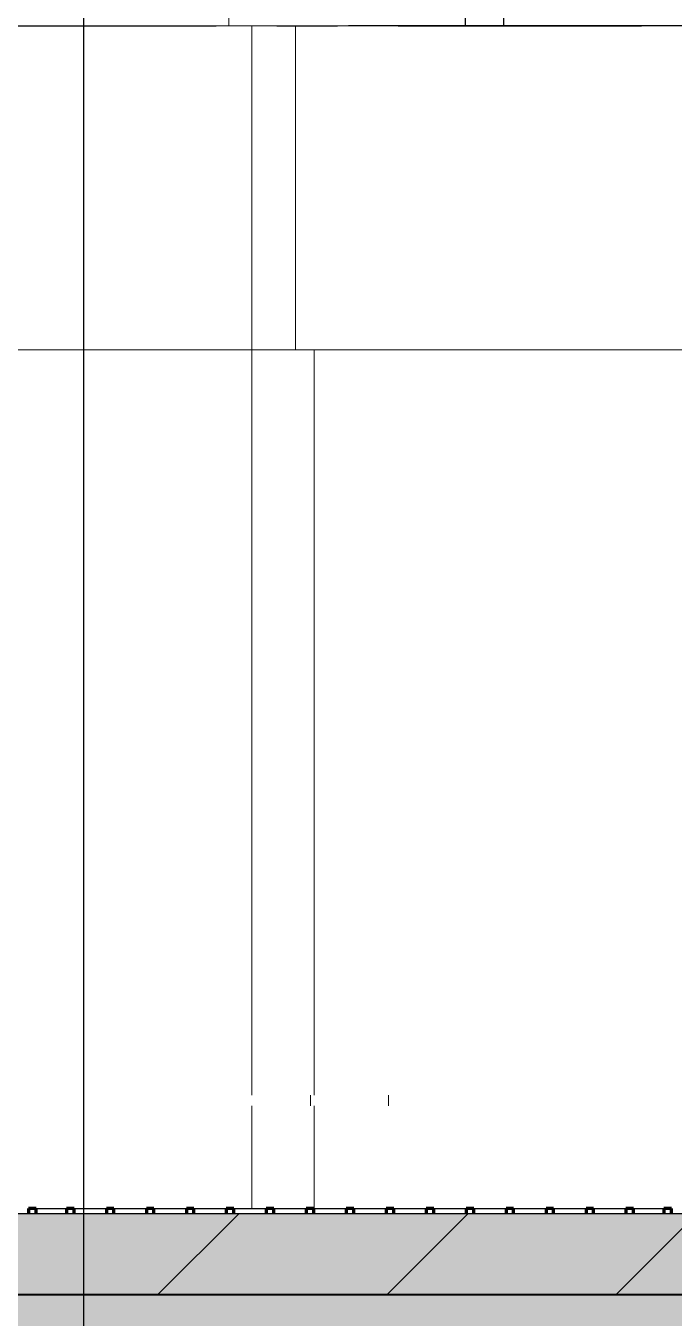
# Model space of a CAD drawing. Header units: millimetres. Extents: x 2519235 to 7246330, y 25937 to 201821.
# Drawn here: x 2966491 to 2967091, y 101093 to 102290 of the extents above; entities that cross this region are included whole.
import ezdxf
from ezdxf.xclip import XClip

# ---------------------------------------------------------------- set-up
doc = ezdxf.new("R2010")
doc.units = ezdxf.units.MM
doc.header["$XCLIPFRAME"] = 0
doc.set_wipeout_variables(frame=1)
doc.linetypes.add('TA_GL_000.90000', pattern=[2.475, 0.9, -0.225, 0.225, -0.225, 0.9])
for name, color, linetype in [('000 - 0_HIDE_OBJ_FRAMING_DEF_SUB_1', 7, 'Continuous'), ('000 - 0_SYM_DWG_GRIDLINE_MAIN_COLOR_251', 7, 'Continuous'), ('000 - CONCRETE_COL_CUT_COLOR_1', 7, 'Continuous'), ('000 - CONCRETE_COL_CUT_COLOR_3', 7, 'Continuous'), ('000 - CONCRETE_COL_CUT_COLOR_5', 7, 'Continuous'), ('000 - CONCRETE_COL_HATCH_', 7, 'Continuous'), ('000 - CONCRETE_COL_WIPEOUT_', 7, 'Continuous'), ('_งานโครงสร้าง', 7, 'Continuous'), ('A-GLAZ-CURT', 7, 'Continuous')]:
    doc.layers.add(name, color=color, linetype=linetype)
doc.layers.add('A-DETL', color=7, linetype='Continuous', lineweight=70)
doc.layers.get('A-DETL').off()
doc.styles.add('TA', font='', dxfattribs={"height": 4.5})
doc.styles.get('TA').set_extended_font_data('Cordia New')
pattern_1 = [(90, (-17700.15661122743, 101300), (-600, 3.673940397442059e-14), [])]

# ---------------------------------------------------------------- blocks, each defined once
blk = doc.blocks.new('DPA_Flat type A - Flat Type A-34221880-ENTRANCE 1 - ELEVATION 1')
at = {"layer": '000 - 0_HIDE_OBJ_FRAMING_DEF_SUB_1', "color": 7}
for p, q in [((3012881.691351673, 102289.9999999999), (3012881.691351673, 105289.9999999999)), ((3012916.800457045, 105289.9999999999), (3012916.800457045, 102289.9999999999)), ((3012881.691351673, 102289.9999999999), (3012773.388451273, 102289.9999999999)), ((3012916.800457045, 102289.9999999999), (3012881.691351673, 102289.9999999999)), ((3014055.756361066, 102289.9999999999), (3012916.800457045, 102289.9999999999))]:
    blk.add_line(p, q, dxfattribs=at)
blk = doc.blocks.new('DPA_Drainage Gutter_Landscape PP17_REV B - DPA_Drainage Gutter_Landscape PP17_REV B-36085527-ENTRANCE 1 - ELEVATION 1')
at = {"layer": '000 - 0_HIDE_OBJ_FRAMING_DEF_SUB_1', "color": 7, "lineweight": 70}
for p, q in [((3012484.27086658, 101194.9999999999), (3012477.27086658, 101194.9999999999)), ((3012477.27086658, 101194.9999999999), (3012477.27086658, 101189.9999999999)), ((3012484.27086658, 101189.9999999999), (3012484.27086658, 101194.9999999999)), ((3012519.27086658, 101194.9999999999), (3012512.27086658, 101194.9999999999)), ((3012512.27086658, 101194.9999999999), (3012512.27086658, 101189.9999999999)), ((3012519.27086658, 101189.9999999999), (3012519.27086658, 101194.9999999999)), ((3012556.27086658, 101194.9999999999), (3012549.27086658, 101194.9999999999)), ((3012549.27086658, 101194.9999999999), (3012549.27086658, 101189.9999999999)), ((3012556.27086658, 101189.9999999999), (3012556.27086658, 101194.9999999999)), ((3012593.27086658, 101194.9999999999), (3012586.27086658, 101194.9999999999)), ((3012586.27086658, 101194.9999999999), (3012586.27086658, 101189.9999999999)), ((3012593.27086658, 101189.9999999999), (3012593.27086658, 101194.9999999999)), ((3012630.27086658, 101194.9999999999), (3012623.27086658, 101194.9999999999)), ((3012623.27086658, 101194.9999999999), (3012623.27086658, 101189.9999999999)), ((3012630.27086658, 101189.9999999999), (3012630.27086658, 101194.9999999999)), ((3012667.270866579, 101194.9999999999), (3012660.270866579, 101194.9999999999)), ((3012660.270866579, 101194.9999999999), (3012660.270866579, 101189.9999999999)), ((3012667.270866579, 101189.9999999999), (3012667.270866579, 101194.9999999999)), ((3012704.27086658, 101194.9999999999), (3012697.27086658, 101194.9999999999)), ((3012697.27086658, 101194.9999999999), (3012697.27086658, 101189.9999999999)), ((3012704.27086658, 101189.9999999999), (3012704.27086658, 101194.9999999999)), ((3012741.27086658, 101194.9999999999), (3012734.27086658, 101194.9999999999)), ((3012734.27086658, 101194.9999999999), (3012734.27086658, 101189.9999999999)), ((3012741.27086658, 101189.9999999999), (3012741.27086658, 101194.9999999999)), ((3012778.270866579, 101194.9999999999), (3012771.27086658, 101194.9999999999)), ((3012771.27086658, 101194.9999999999), (3012771.27086658, 101189.9999999999)), ((3012778.270866579, 101189.9999999999), (3012778.270866579, 101194.9999999999)), ((3012815.27086658, 101194.9999999999), (3012808.27086658, 101194.9999999999)), ((3012808.27086658, 101194.9999999999), (3012808.27086658, 101189.9999999999)), ((3012815.27086658, 101189.9999999999), (3012815.27086658, 101194.9999999999)), ((3012852.270866579, 101194.9999999999), (3012845.270866579, 101194.9999999999)), ((3012845.270866579, 101194.9999999999), (3012845.270866579, 101189.9999999999)), ((3012852.270866579, 101189.9999999999), (3012852.270866579, 101194.9999999999)), ((3012889.27086658, 101194.9999999999), (3012882.27086658, 101194.9999999999)), ((3012882.27086658, 101194.9999999999), (3012882.27086658, 101189.9999999999)), ((3012889.27086658, 101189.9999999999), (3012889.27086658, 101194.9999999999)), ((3012926.27086658, 101194.9999999999), (3012919.27086658, 101194.9999999999)), ((3012919.27086658, 101194.9999999999), (3012919.27086658, 101189.9999999999)), ((3012926.27086658, 101189.9999999999), (3012926.27086658, 101194.9999999999)), ((3012963.270866579, 101194.9999999999), (3012956.270866579, 101194.9999999999)), ((3012956.270866579, 101194.9999999999), (3012956.270866579, 101189.9999999999)), ((3012963.270866579, 101189.9999999999), (3012963.270866579, 101194.9999999999)), ((3013000.27086658, 101194.9999999999), (3012993.27086658, 101194.9999999999)), ((3012993.27086658, 101194.9999999999), (3012993.27086658, 101189.9999999999)), ((3013000.27086658, 101189.9999999999), (3013000.27086658, 101194.9999999999)), ((3013037.27086658, 101194.9999999999), (3013030.270866579, 101194.9999999999)), ((3013030.270866579, 101194.9999999999), (3013030.270866579, 101189.9999999999)), ((3013037.27086658, 101189.9999999999), (3013037.27086658, 101194.9999999999)), ((3013072.27086658, 101194.9999999999), (3013065.27086658, 101194.9999999999)), ((3013065.27086658, 101194.9999999999), (3013065.27086658, 101189.9999999999)), ((3013072.27086658, 101189.9999999999), (3013072.27086658, 101194.9999999999))]:
    blk.add_line(p, q, dxfattribs=at)
at = {"layer": '000 - 0_HIDE_OBJ_FRAMING_DEF_SUB_1', "color": 7}
for p, q in [((3012484.27086658, 101189.9999999999), (3012484.27086658, 101194.9999999999)), ((3012484.27086658, 101194.9999999999), (3012512.27086658, 101194.9999999999)), ((3012512.27086658, 101194.9999999999), (3012512.27086658, 101189.9999999999)), ((3012519.27086658, 101189.9999999999), (3012519.27086658, 101194.9999999999)), ((3012519.27086658, 101194.9999999999), (3012549.27086658, 101194.9999999999)), ((3012549.27086658, 101194.9999999999), (3012549.27086658, 101189.9999999999)), ((3012556.27086658, 101194.9999999999), (3012556.27086658, 101189.9999999999)), ((3012556.27086658, 101194.9999999999), (3012586.27086658, 101194.9999999999)), ((3012586.27086658, 101194.9999999999), (3012586.27086658, 101189.9999999999)), ((3012593.27086658, 101189.9999999999), (3012593.27086658, 101194.9999999999)), ((3012593.27086658, 101194.9999999999), (3012623.27086658, 101194.9999999999)), ((3012623.27086658, 101194.9999999999), (3012623.27086658, 101189.9999999999)), ((3012630.27086658, 101194.9999999999), (3012630.27086658, 101189.9999999999)), ((3012630.27086658, 101194.9999999999), (3012660.270866579, 101194.9999999999)), ((3012660.270866579, 101194.9999999999), (3012660.270866579, 101189.9999999999)), ((3012667.270866579, 101189.9999999999), (3012667.270866579, 101194.9999999999)), ((3012667.270866579, 101194.9999999999), (3012697.27086658, 101194.9999999999)), ((3012697.27086658, 101194.9999999999), (3012697.27086658, 101189.9999999999)), ((3012704.27086658, 101194.9999999999), (3012704.27086658, 101189.9999999999)), ((3012704.27086658, 101194.9999999999), (3012734.27086658, 101194.9999999999)), ((3012734.27086658, 101194.9999999999), (3012734.27086658, 101189.9999999999)), ((3012741.27086658, 101189.9999999999), (3012741.27086658, 101194.9999999999)), ((3012741.27086658, 101194.9999999999), (3012771.27086658, 101194.9999999999)), ((3012771.27086658, 101194.9999999999), (3012771.27086658, 101189.9999999999)), ((3012778.270866579, 101194.9999999999), (3012778.270866579, 101189.9999999999)), ((3012778.270866579, 101194.9999999999), (3012808.27086658, 101194.9999999999)), ((3012808.27086658, 101189.9999999999), (3012808.27086658, 101194.9999999999)), ((3012815.27086658, 101194.9999999999), (3012815.27086658, 101189.9999999999)), ((3012815.27086658, 101194.9999999999), (3012845.270866579, 101194.9999999999)), ((3012845.270866579, 101194.9999999999), (3012845.270866579, 101189.9999999999)), ((3012852.270866579, 101194.9999999999), (3012852.270866579, 101189.9999999999)), ((3012852.270866579, 101194.9999999999), (3012882.27086658, 101194.9999999999)), ((3012882.27086658, 101189.9999999999), (3012882.27086658, 101194.9999999999)), ((3012889.27086658, 101194.9999999999), (3012889.27086658, 101189.9999999999)), ((3012889.27086658, 101194.9999999999), (3012919.27086658, 101194.9999999999)), ((3012919.27086658, 101194.9999999999), (3012919.27086658, 101189.9999999999)), ((3012926.27086658, 101194.9999999999), (3012926.27086658, 101189.9999999999)), ((3012926.27086658, 101194.9999999999), (3012956.270866579, 101194.9999999999)), ((3012956.270866579, 101189.9999999999), (3012956.270866579, 101194.9999999999)), ((3012963.270866579, 101194.9999999999), (3012963.270866579, 101189.9999999999)), ((3012963.270866579, 101194.9999999999), (3012993.27086658, 101194.9999999999)), ((3012993.27086658, 101194.9999999999), (3012993.27086658, 101189.9999999999)), ((3013000.27086658, 101194.9999999999), (3013000.27086658, 101189.9999999999)), ((3013000.27086658, 101194.9999999999), (3013030.270866579, 101194.9999999999)), ((3013030.270866579, 101189.9999999999), (3013030.270866579, 101194.9999999999)), ((3013037.27086658, 101194.9999999999), (3013037.27086658, 101189.9999999999)), ((3013037.27086658, 101194.9999999999), (3013065.27086658, 101194.9999999999)), ((3013065.27086658, 101194.9999999999), (3013065.27086658, 101189.9999999999)), ((3012512.27086658, 101189.9999999999), (3012484.27086658, 101189.9999999999)), ((3012549.27086658, 101189.9999999999), (3012519.27086658, 101189.9999999999)), ((3012586.27086658, 101189.9999999999), (3012556.27086658, 101189.9999999999)), ((3012623.27086658, 101189.9999999999), (3012593.27086658, 101189.9999999999)), ((3012660.270866579, 101189.9999999999), (3012630.27086658, 101189.9999999999)), ((3012697.27086658, 101189.9999999999), (3012667.270866579, 101189.9999999999)), ((3012734.27086658, 101189.9999999999), (3012704.27086658, 101189.9999999999)), ((3012771.27086658, 101189.9999999999), (3012741.27086658, 101189.9999999999)), ((3012808.27086658, 101189.9999999999), (3012778.270866579, 101189.9999999999)), ((3012845.270866579, 101189.9999999999), (3012815.27086658, 101189.9999999999)), ((3012882.27086658, 101189.9999999999), (3012852.270866579, 101189.9999999999)), ((3012919.27086658, 101189.9999999999), (3012889.27086658, 101189.9999999999)), ((3012956.270866579, 101189.9999999999), (3012926.27086658, 101189.9999999999)), ((3012993.27086658, 101189.9999999999), (3012963.270866579, 101189.9999999999)), ((3013030.270866579, 101189.9999999999), (3013000.27086658, 101189.9999999999)), ((3013065.27086658, 101189.9999999999), (3013037.27086658, 101189.9999999999))]:
    blk.add_line(p, q, dxfattribs=at)
blk = doc.blocks.new('*U1049')
at = {"layer": '000 - CONCRETE_COL_HATCH_'}
h = blk.add_hatch(dxfattribs=at)
h.set_pattern_fill('ANSI31', scale=0.25)
h.set_pattern_definition([(45, (1983745.88437262, -850006.8256906052), (-0.5612660075668221, 0.5612660075668221), [])])
h.paths.add_polyline_path([(-1.667805984044525e-10, 1.091393642127514e-11), (0, -74.99999999998545), (15426.42378317285, -74.99999999998545), (15833.69980333885, -74.99999999998545), (44374.6763815023, -74.99999999998545), (44374.6763815023, 1.455191522836685e-11)])
at = {"layer": '000 - CONCRETE_COL_CUT_COLOR_1', "color": 7}
for points in [[(0, -74.99999999998545), (15426.42378317285, -74.99999999998545), (15833.69980333885, -74.99999999998545), (44374.6763815023, -74.99999999998545)], [(44374.6763815023, 1.455191522836685e-11), (-1.667805984044525e-10, 1.091393642127514e-11)]]:
    blk.add_lwpolyline(points, dxfattribs=at)
blk = doc.blocks.new('*U1679')
at = {"layer": '000 - CONCRETE_COL_HATCH_'}
h = blk.add_hatch(dxfattribs=at)
h.set_pattern_fill('AR-CONC', scale=0.04)
h.set_pattern_definition([(49.99999999999999, (362366.6603436848, -853071.7804471476), (7.28738675984016, -0.6375634215561234), [0.762, -8.382000000000001]), (355, (362366.6603436848, -853071.7804471476), (-1.409736856998774, 7.642273809561406), [0.6096, -6.7056233668]), (100.4514447, (362367.2676239648, -853071.8335772875), (5.877649883614131, 7.004710076487804), [0.6476003519999999, -7.123609783999998]), (46.18420000000001, (362366.6603436848, -853069.7484471475), (10.8431616356852, -1.681693117309086), [1.143, -12.573]), (96.63555760999992, (362367.5639396849, -853069.8885871476), (9.49616536206012, 9.897044983908861), [0.9714009256, -10.6854243264]), (351.1841511700001, (362366.6603436848, -853069.7484471475), (9.496165362599081, 9.897044983421306), [0.9143986828, -10.0583892768]), (21, (362367.6763436849, -853070.2564471476), (6.064575650765299, -4.090607927483505), [0.762, -8.382000000000001]), (326.0000000000001, (362367.6763436849, -853070.2564471476), (2.472081133905883, 7.367518644892771), [0.6096, -6.7056]), (71.45144499999999, (362368.1817249889, -853070.5973311436), (8.536656771148646, 3.27691075543621), [0.6476003520000001, -7.123597503999999]), (37.50000000000001, (362366.6603436848, -853071.7804471476), (0.1235441300236727, 3.382201554926124), [0, -6.62432, 0, -6.807200000000001, 0, -6.731000000000001]), (7.499999999999999, (362366.6603436848, -853071.7804471476), (2.67278650041223, 4.00722299272478), [0, -3.88112, 0, -6.47192, 0, -2.5654]), (327.5, (362364.3946636849, -853071.7804471476), (5.423623806674856, -0.2291497597069377), [0, -2.54, 0, -7.9248, 0, -10.5156]), (317.5, (362363.3786636848, -853071.7804471476), (5.925167255440722, 1.017059641333321), [0, -3.302, 0, -5.26288, 0, -7.4676])])
h.paths.add_polyline_path([(-1.667805984044525e-10, 1.091393642127514e-11), (0, -892.9909513085731), (319.9680276676081, -892.990951308573), (347.6019595037214, -892.9909513085731), (347.6019595037214, -174.9999999998254), (44723.12713571079, -174.9999999998254), (44723.12713571079, -892.9909513085731), (45073.5298643955, -892.9909513085731), (45073.12713571079, -25), (45023.12713571079, -25), (45023.12713571126, 375.0000000001019), (44723.12713571126, 375.0000000001019), (44723.12713571079, 0), (347.6019595037214, 0), (347.6019595037214, 375.0000000001019), (47.60195950372145, 375.0000000001019), (47.60195950372145, 0)])
at = {"layer": '000 - CONCRETE_COL_CUT_COLOR_1', "color": 7, "lineweight": -2}
blk.add_lwpolyline([(44723.12713571079, 0), (347.6019595037214, 0)], dxfattribs=at)
blk = doc.blocks.new('W-1-PP17-ENT1_REV02_20260415-155428_PP17_ENT1_EX_ELE1')
at = {"layer": '000 - 0_HIDE_OBJ_FRAMING_DEF_SUB_1', "lineweight": 9}
h = blk.add_hatch(dxfattribs=at)
h.set_pattern_fill('FP_15', style=0, pattern_type=2)
h.set_pattern_definition([(90, (3899.84338877257, 101390), (-600, 3.673940397442059e-14), [])])
h.paths.add_polyline_path([(8850.647957204841, 101990.0000000001), (11360.12172727659, 101990.0000000001), (11360.12172727659, 102290.0000000002), (5099.843097518198, 102290.0000000001), (5099.843097518198, 102190.0000000001), (5079.854649743065, 102189.7008399805), (5079.854649743065, 101990.0000000001), (8647.009947122075, 101990.0000000001)])
h.paths.add_polyline_path([(11781.36685276963, 101990.0000000001), (11781.36685276963, 102290.0000000001), (11510.12172727659, 102290.0000000001), (11510.12172727659, 101990.0000000001), (11701.58009836497, 101990.0000000001)])
h = blk.add_hatch(dxfattribs=at)
h.set_pattern_fill('FP_13', style=0, pattern_type=2)
h.set_pattern_definition([(90, (11215.72238877229, 101390), (-471.294, 2.885843442786764e-14), [])])
h.paths.add_polyline_path([(12821.58915382111, 101990.0000000001), (13100.89775444614, 101990.0000000001), (13100.89775444614, 102290.0000000001), (11908.28943443391, 102290.0000000001), (11908.28943443391, 101990.0000000001), (12719.77014877927, 101990.0000000001)])
h = blk.add_hatch(dxfattribs=at)
h.set_pattern_fill('FP_3', style=0, pattern_type=2)
h.set_pattern_definition(pattern_1)
h.paths.add_polyline_path([(-14272.29644138226, 101190.0000000001), (-14272.29644138226, 101195.0000000001), (-13677.29644138226, 101195.0000000001), (-13677.29644138226, 101190.0000000001), (-13672.14142517932, 101190.0000000001), (-13672.14142517932, 101195.0000000001), (-13077.14142517932, 101195.0000000001), (-13077.14142517932, 101190.0000000001), (-13071.98640897591, 101190.0000000001), (-13071.98640897591, 101195.0000000001), (-12476.98640897591, 101195.0000000001), (-12476.98640897591, 101190.0000000001), (-12471.83139277296, 101190.0000000001), (-12471.83139277296, 101195.0000000001), (-11876.83139277296, 101195.0000000001), (-11876.83139277296, 101190.0000000001), (-11871.67637656955, 101190.0000000001), (-11871.67637656955, 101195.0000000001), (-11276.67637656955, 101195.0000000001), (-11276.67637656955, 101190.0000000001), (-11271.52136036707, 101190.0000000001), (-11271.52136036707, 101195.0000000001), (-10676.52136036661, 101195.0000000001), (-10676.52136036661, 101190.0000000001), (-10671.36634416366, 101190.0000000001), (-10671.36634416366, 101195.0000000001), (-10076.36634416319, 101195.0000000001), (-10076.36634416319, 101190.0000000001), (-10071.21132796071, 101190.0000000001), (-10071.21132796071, 101195.0000000001), (-9476.211327960715, 101195.0000000001), (-9476.211327960715, 101190.0000000001), (-9471.056311757304, 101190.0000000001), (-9471.056311757304, 101195.0000000001), (-8876.056311757304, 101195.0000000001), (-8876.056311757304, 101190.0000000001), (-8870.901295554359, 101190.0000000001), (-8870.901295554359, 101195.0000000001), (-8275.901295554359, 101195.0000000001), (-8275.901295554359, 101190.0000000001), (-8270.746279350948, 101190.0000000001), (-8270.746279350948, 101195.0000000001), (-7675.746279350948, 101195.0000000001), (-7675.746279350948, 101190.0000000001), (-7670.591263148002, 101190.0000000001), (-7670.591263148002, 101195.0000000001), (-7075.591263148002, 101195.0000000001), (-7075.591263148002, 101190.0000000001), (-7070.436246944591, 101190.0000000001), (-7070.436246944591, 101195.0000000001), (-6475.436246944591, 101195.0000000001), (-6475.436246944591, 101190.0000000001), (-6470.281230741646, 101190.0000000001), (-6470.281230741646, 101195.0000000001), (-5875.281230741646, 101195.0000000001), (-5875.281230741646, 101190.0000000001), (-5870.126214538235, 101190.0000000001), (-5870.126214538235, 101195.0000000001), (-5275.126214538235, 101195.0000000001), (-5275.126214538235, 101190.0000000001), (-5269.97119833529, 101190.0000000001), (-5269.97119833529, 101195.0000000001), (-4674.97119833529, 101195.0000000001), (-4674.97119833529, 101190.0000000001), (-4669.816182131879, 101190.0000000001), (-4669.816182131879, 101195.0000000001), (-4074.816182131879, 101195.0000000001), (-4074.816182131879, 101190.0000000001), (-4069.661165929399, 101190.0000000001), (-4069.661165929399, 101195.0000000001), (-3474.661165929399, 101195.0000000001), (-3474.661165929399, 101190.0000000001), (-3469.506149725989, 101190.0000000001), (-3469.506149725989, 101195.0000000001), (-2874.506149725989, 101195.0000000001), (-2874.506149725989, 101190.0000000001), (-2869.351133523043, 101190.0000000001), (-2869.351133523043, 101195.0000000001), (-2274.351133523043, 101195.0000000001), (-2274.351133523043, 101190.0000000001), (-2269.196117319632, 101190.0000000001), (-2269.196117319632, 101195.0000000001), (-1674.196117319632, 101195.0000000001), (-1674.196117319632, 101190.0000000001), (-1669.041101116687, 101190.0000000001), (-1669.041101116687, 101195.0000000001), (-1074.041101116687, 101195.0000000001), (-1074.041101116687, 101190.0000000001), (-1068.886084913276, 101190.0000000001), (-1068.886084913276, 101195.0000000001), (-473.8860849132761, 101195.0000000001), (-473.8860849132761, 101190.0000000001), (-468.7310687103309, 101190.0000000001), (-468.7310687103309, 101195.0000000001), (126.2689312896691, 101195.0000000001), (126.2689312896691, 101190.0000000001), (131.42394749308, 101190.0000000001), (131.42394749308, 101195.0000000001), (726.42394749308, 101195.0000000001), (726.42394749308, 101190.0000000001), (731.5789636960253, 101190.0000000001), (731.5789636960253, 101195.0000000001), (1326.578963696025, 101195.0000000001), (1326.578963696025, 101190.0000000001), (1331.733979899436, 101190.0000000001), (1331.733979899436, 101195.0000000001), (1926.733979899436, 101195.0000000001), (1926.955614386592, 101190.0000000001), (1931.888996101916, 101190.0000000001), (1931.888996101916, 101195.0000000001), (2526.888996102381, 101195.0000000001), (2526.888996102381, 101190.0000000001), (2532.044012305327, 101190.0000000001), (2532.044012305327, 101195.0000000001), (3127.044012305792, 101195.0000000001), (3127.044012305792, 101190.0000000001), (3132.199028508272, 101190.0000000001), (3132.199028508272, 101195.0000000001), (3727.199028508272, 101195.0000000001), (3727.199028508272, 101190.0000000001), (3732.354044711683, 101190.0000000001), (3732.354044711683, 101195.0000000001), (4327.354044711683, 101195.0000000001), (4327.354044711683, 101190.0000000001), (4332.509060914628, 101190.0000000001), (4332.509060914628, 101195.0000000001), (4927.509060914628, 101195.0000000001), (4927.509060914628, 101190.0000000001), (4932.664077118039, 101190.0000000001), (4932.664077118039, 101195.0000000001), (5527.664077118039, 101195.0000000001), (5527.664077118039, 101190.0000000001), (5532.819093320984, 101190.0000000001), (5532.819093320984, 101195.0000000001), (6127.819093320984, 101195.0000000001), (6127.819093320984, 101190.0000000001), (6132.974109524395, 101190.0000000001), (6132.974109524395, 101195.0000000001), (6727.974109524395, 101195.0000000001), (6727.974109524395, 101190.0000000001), (6733.129125727341, 101190.0000000001), (6733.129125727341, 101195.0000000001), (6994.402170381043, 101195.0000000001), (6994.402170381043, 101290.0000000001), (-18050.15708009899, 101290.0000000001), (-18050.15708009899, 101195.0000000001), (-17878.38155480428, 101195.0000000001), (-17878.38155480428, 101190.0000000001), (-17873.22653860133, 101190.0000000001), (-17873.22653860133, 101195.0000000001), (-17278.22653860087, 101195.0000000001), (-17278.22653860087, 101190.0000000001), (-17273.07152239839, 101190.0000000001), (-17273.07152239839, 101195.0000000001), (-16678.07152239839, 101195.0000000001), (-16678.07152239839, 101190.0000000001), (-16672.91650619498, 101190.0000000001), (-16672.91650619498, 101195.0000000001), (-16077.91650619498, 101195.0000000001), (-16077.91650619498, 101190.0000000001), (-16072.76148999203, 101190.0000000001), (-16072.76148999203, 101195.0000000001), (-15477.76148999203, 101195.0000000001), (-15477.76148999203, 101190.0000000001), (-15472.60647378862, 101190.0000000001), (-15472.60647378862, 101195.0000000001), (-14877.60647378862, 101195.0000000001), (-14877.60647378862, 101190.0000000001), (-14872.45145758567, 101190.0000000001), (-14872.45145758567, 101195.0000000001), (-14277.45145758567, 101195.0000000001), (-14277.45145758567, 101190.0000000001)])
h.paths.add_polyline_path([(11534.3692553523, 101190.0000000001), (11534.3692553523, 101195.0000000001), (11556.32170836115, 101195.0000000001), (11556.32170836115, 101290.0000000001), (11510.12172727659, 101289.6879062761), (11510.12172727659, 101195.0000000001), (11529.21423914935, 101195.0000000001), (11529.21423914935, 101190.0000000001)])
h.paths.add_polyline_path([(7328.129125727341, 101190.0000000001), (7333.284141930752, 101190.0000000001), (7333.284141930752, 101195.0000000001), (7928.284141930752, 101195.0000000001), (7928.284141930752, 101190.0000000001), (7933.439158133697, 101190.0000000001), (7933.439158133697, 101195.0000000001), (8528.439158133697, 101195.0000000001), (8528.439158133697, 101190.0000000001), (8533.594174337108, 101190.0000000001), (8533.594174337108, 101195.0000000001), (9128.594174337108, 101195.0000000001), (9128.594174337108, 101190.0000000001), (9133.749190539587, 101190.0000000001), (9133.749190539587, 101195.0000000001), (9728.749190539587, 101195.0000000001), (9728.749190539587, 101190.0000000001), (9733.904206742998, 101190.0000000001), (9733.904206742998, 101195.0000000001), (10328.90420674346, 101195.0000000001), (10328.90420674346, 101190.0000000001), (10334.05922294594, 101190.0000000001), (10334.05922294594, 101195.0000000001), (10929.05922294594, 101195.0000000001), (10929.05922294594, 101190.0000000001), (10934.21423914935, 101190.0000000001), (10934.21423914935, 101195.0000000001), (11360.12172727659, 101195.0000000001), (11360.12172727659, 101290.0000000001), (7294.402170381043, 101290.0000000001), (7294.402170381043, 101195.0000000001), (7328.129125727341, 101195.0000000001)])
h.paths.add_polyline_path([(-13549.53315191204, 101300.0000000001), (11360.12172727659, 101300.0000000001), (11360.12172727659, 101990.0000000001), (7304.843097518664, 101990.0000000001), (7304.843097518664, 101680.0000000001), (7094.843097518664, 101680.0000000001), (7094.843097518664, 101990.0000000001), (-8932.665722250938, 101990.0000000001), (-8932.665722250938, 101680.0000000001), (-9142.665722250938, 101680.0000000001), (-9142.665722250938, 101990.0000000001), (-18050.15708009899, 101990.0000000001), (-18050.15708009899, 101300.0000000001), (-13550.15690248134, 101300.0000000001)])
h.paths.add_polyline_path([(11556.32170836115, 101300.0000000001), (11556.32170836115, 101990.0000000001), (11510.12172727659, 101988.9232766526), (11510.12172727659, 101300.0000000001)])
h = blk.add_hatch(dxfattribs=at)
h.set_pattern_fill('FP_3', style=0, pattern_type=2)
h.set_pattern_definition(pattern_1)
h.paths.add_polyline_path([(11798.69748872425, 101195.0000000001), (11798.69748872425, 101290), (11556.32170836115, 101290.0000000001), (11556.32170836115, 101195.0000000001), (11798.3692553523, 101195.0000000001)])
h.paths.add_polyline_path([(11701.58009836497, 101300.0000000001), (11798.69748872425, 101300.0000000001), (11798.69748872425, 101990.0000000001), (11556.32170836115, 101990.0000000001), (11556.32170836115, 101300.0000000001), (11665.90483633848, 101300.0000000001)])
h = blk.add_hatch(dxfattribs=at)
h.set_pattern_fill('FP_4', style=0, pattern_type=2)
h.set_pattern_definition([(90, (12189.25438877288, 100700), (-471.294, 2.885843442786764e-14), [])])
h.paths.add_polyline_path([(12734.67928775866, 101190.0000000001), (12734.67928775866, 101195.0000000001), (13329.67928775866, 101195.0000000001), (13330.68417902803, 101190.0000000001), (13334.83430396207, 101190.0000000001), (13334.83430396207, 101195.0000000001), (13929.83430396207, 101195.0000000001), (13929.83430396207, 101190.0000000001), (13934.98932016501, 101190.0000000001), (13934.98932016501, 101195.0000000001), (14310.07672944572, 101195.0000000001), (14310.07672944572, 101290.0000000001), (11798.69748872425, 101290.0000000001), (11798.69748872425, 101195.0000000001), (12129.3692553523, 101195.0000000001), (12129.3692553523, 101190.0000000001), (12134.52427155571, 101190.0000000001), (12134.52427155571, 101195.0000000001), (12729.52427155571, 101195.0000000001), (12729.52427155571, 101190.0000000001)])
h.paths.add_polyline_path([(11798.69748872425, 101300.0000000001), (13131.8409819752, 101300.0000000001), (13131.8409819752, 101990.0000000001), (11798.69748872425, 101990.0000000001), (11798.69748872425, 101440.7625727432)])
h.paths.add_polyline_path([(12671.56273836596, 101590.0000000002), (12491.74960080441, 101590.0000000002), (12491.74960080441, 101790.0000000002), (12671.56273836596, 101790.0000000002), (12671.56273836596, 101593.1067632496)])
at = {"layer": '000 - 0_HIDE_OBJ_FRAMING_DEF_SUB_1', "lineweight": 25}
h = blk.add_hatch(dxfattribs=at)
h.set_pattern_fill('FP_20', style=0, pattern_type=2)
h.set_pattern_definition([(49.99999999999999, (230.5833887723275, 4.365574568510056e-11), (364.3679291599551, -31.87829433463961), [38.1, -419.1]), (355, (230.5833887723275, 4.365574568510056e-11), (-70.48585119027365, 382.1133031955085), [30.48, -335.28]), (100.451, (260.9473887723871, -2.656999999962864), (293.8850033319185, 350.2333756405837), [32.38, -356.18]), (46.184, (230.5833887723275, 101.6000000000495), (542.1584806148381, -84.08582678674355), [57.15, -628.65]), (96.63599999999998, (275.7633887724951, 94.59300000003714), (474.8048986471381, 494.8554198568314), [48.56999999999995, -534.2699999999992]), (351.184, (230.5833887723275, 101.6000000000495), (474.8101998134891, 494.8500824593995), [45.72, -502.92]), (21, (281.3833887726068, 76.20000000004075), (303.2284677223905, -204.530461821048), [38.1, -419.1]), (326, (281.3833887726068, 76.20000000004075), (123.6038908877798, 368.3760440832192), [30.48, -335.28]), (71.45100000000001, (306.6523887719959, 59.15600000004633), (426.8341253887271, 163.8427355717685), [32.38, -356.18]), (37.50000000000001, (230.5833887723275, 4.365574568510056e-11), (6.176645655275919, 169.1101515830707), [16.764, -314.452, 16.764, -323.596, -336.55]), (37.50000000000001, (230.5833887723275, 4.365574568510056e-11), (6.176645655275919, 169.1101515830707), [-671.576, 16.764, -319.786]), (7.499999999999999, (230.5833887723275, 4.365574568510056e-11), (133.63887623219, 200.3614940037067), [16.764, -177.292, 16.764, -306.832, -128.27]), (7.499999999999999, (230.5833887723275, 4.365574568510056e-11), (133.63887623219, 200.3614940037067), [-517.6519999999999, 16.764, -111.506]), (327.5, (117.299388772808, 4.365574568510056e-11), (271.1818188053453, -11.45836264153357), [16.764, -110.236, 16.764, -379.476, -525.78]), (327.5, (117.299388772808, 4.365574568510056e-11), (271.1818188053453, -11.45836264153357), [-523.24, 16.764, -509.016]), (317.5, (66.49938877252862, 4.365574568510056e-11), (296.2585102275035, 50.85284694862453), [16.764, -148.336, 16.764, -246.38, -373.38]), (317.5, (66.49938877252862, 4.365574568510056e-11), (296.2585102275035, 50.85284694862453), [-428.244, 16.764, -356.616])])
h.paths.add_polyline_path([(-20424.00930630881, 100222.0090486915), (-20424.00930630881, 100940.0000000003), (23951.51586989826, 100940.0000000003), (23951.51586989826, 100222.0090486915), (24301.91859858297, 100222.0090486915), (24301.51586989826, 101090.0000000001), (24251.51586989826, 101090.0000000001), (24251.51586989872, 101490.0000000002), (23951.51586989872, 101490.0000000002), (23951.51586989826, 101115.0000000001), (-20424.00930630881, 101115.0000000001), (-20424.00930630881, 101490.0000000002), (-20724.00930630881, 101490.0000000002), (-20724.00930630881, 101115.0000000001), (-20771.61126581253, 101115.0000000001), (-20771.61126581253, 100222.0090486915), (-20451.64323814493, 100222.0090486915)])
at = {"layer": '000 - 0_HIDE_OBJ_FRAMING_DEF_SUB_1', "lineweight": 9}
h = blk.add_hatch(dxfattribs=at)
h.set_pattern_fill('FP_2', style=0, pattern_type=2)
h.set_pattern_definition([(90, (-18125.15661122743, 100940), (-600, 3.673940397442059e-14), [])])
h.paths.add_polyline_path([(-18029.56937373523, 101290.0000000001), (11360.12172727659, 101290.0000000001), (11360.12172727659, 101300.0000000001), (-18050.15708009899, 101300.0000000001), (-18050.15708009899, 101290.0000000001)])
h.paths.add_polyline_path([(11556.32170836115, 101290.0000000001), (11569.01396652777, 101290.0857397346), (11569.01396652777, 101300.0000000001), (11510.12172727659, 101300.0000000001), (11510.12172727659, 101290.0000000001)])
h = blk.add_hatch(dxfattribs=at)
h.set_pattern_fill('FP_5', style=0, pattern_type=2)
h.set_pattern_definition([(90, (11772.70138877258, 100940), (-600, 3.673940397442059e-14), [])])
h.paths.add_polyline_path([(11665.90483633848, 101290.0000000001), (11795.23136153352, 101290.0000000001), (11795.23136153352, 101300.0000000001), (11569.01396652777, 101300.0000000001), (11569.01396652777, 101290.0000000001), (11596.58229251578, 101290.0000000001)])
h = blk.add_hatch(dxfattribs=at)
h.set_pattern_fill('FP_6', style=0, pattern_type=2)
h.set_pattern_definition([(90, (11812.92838877253, 100940), (-471.294, 2.885843442786764e-14), [])])
h.paths.add_polyline_path([(13125.65224480955, 101290.0000000001), (13125.65224480955, 101300.0000000001), (11795.23136153352, 101300.0000000001), (11795.23136153352, 101290.0000000001), (12923.40815886203, 101290.0000000001)])
h = blk.add_hatch(dxfattribs=at)
h.set_pattern_fill('FP_14', style=0, pattern_type=2)
h.set_pattern_definition([(45, (230.5833887723275, 4.365574568510056e-11), (-106.0660171779821, 106.0660171779821), [])])
h.paths.add_polyline_path([(-4589.460708265193, 101115.0000000001), (23951.51586989826, 101115.0000000001), (23951.51586989826, 101190.0000000001), (-20423.16051160404, 101190.0000000001), (-20423.16051160404, 101115.0000000001), (-4996.736728431191, 101115.0000000001)])
at = {"color": 7}
for points in [[(-20771.61126581253, 101115.0000000001), (-20771.61126581253, 100222.0090486915), (-20451.64323814493, 100222.0090486915), (-20424.00930630881, 100222.0090486915), (-20424.00930630881, 100940.0000000003), (23951.51586989826, 100940.0000000003), (23951.51586989826, 100222.0090486915), (24301.91859858297, 100222.0090486915), (24301.51586989826, 101090.0000000001), (24251.51586989826, 101090.0000000001), (24251.51586989872, 101490.0000000002), (23951.51586989872, 101490.0000000002), (23951.51586989826, 101115.0000000001), (-20424.00930630881, 101115.0000000001), (-20424.00930630881, 101490.0000000002), (-20724.00930630881, 101490.0000000002), (-20724.00930630881, 101115.0000000001)], [(-20423.16051160404, 101190.0000000001), (-20423.16051160404, 101115.0000000001), (-4996.736728431191, 101115.0000000001), (-4589.460708265193, 101115.0000000001), (23951.51586989826, 101115.0000000001), (23951.51586989826, 101190.0000000001)]]:
    blk.add_lwpolyline(points, close=True, dxfattribs=at)
at = {"layer": '000 - 0_HIDE_OBJ_FRAMING_DEF_SUB_1', "color": 7, "lineweight": 9}
for p, q in [((11719.61331323208, 105290.0000000005), (11719.61331323208, 102290)), ((11684.95204132097, 102290), (11602.4435455068, 102290)), ((11665.90483633801, 102290), (11746.70558085758, 102290)), ((11861.43052587379, 102290), (11684.95204132097, 102290)), ((11746.70558085758, 102290), (13039.01038278919, 102290)), ((11781.3668527687, 101990), (11781.3668527687, 102290)), ((11861.43052587379, 102290), (11923.31789753027, 102290)), ((11510.12172727613, 101990), (11746.70558085758, 101990)), ((11746.70558085758, 101990), (11510.12172727613, 101990)), ((11746.70558085758, 101990), (13039.00992449, 101990)), ((13039.01038278919, 101990), (11746.70558085758, 101990)), ((11798.69748872425, 101990), (11798.69748872425, 101299.9999999999)), ((11795.23136153305, 101289.9999999999), (11795.23136153305, 101299.9999999999)), ((11798.69748872425, 101289.9999999999), (11798.69748872425, 101195))]:
    blk.add_line(p, q, dxfattribs=at)
at = {"layer": 'A-DETL', "color": 7}
blk.add_blockref('DPA_Drainage Gutter_Landscape PP17_REV B - DPA_Drainage Gutter_Landscape PP17_REV B-36085527-ENTRANCE 1 - ELEVATION 1', (-3000942.901611228, 4.365574568510056e-11), dxfattribs=at)
at = {"layer": 'A-GLAZ-CURT', "color": 7}
blk.add_blockref('DPA_Flat type A - Flat Type A-34221880-ENTRANCE 1 - ELEVATION 1', (-3000942.901611228, 4.365574568510056e-11), dxfattribs=at)
at = {"layer": '000 - CONCRETE_COL_CUT_COLOR_3', "color": 7}
blk.add_blockref('*U1049', (-20423.16051160404, 101190.0000000001), dxfattribs=at)
at = {"layer": '000 - CONCRETE_COL_CUT_COLOR_5', "color": 7, "lineweight": 40}
blk.add_blockref('*U1679', (-20771.61126581253, 101115.0000000001), dxfattribs=at)
blk = doc.blocks.new('*U1068')
at = {"layer": '000 - 0_SYM_DWG_GRIDLINE_MAIN_COLOR_251', "color": 7, "linetype": 'ByBlock', "ltscale": 5}
blk.add_line((20.00000000000021, 0), (-877.9999999999978, 1.220479893294226e-13), dxfattribs=at)
at = {"color": 7, "style": 'TA', "flags": 1}
blk.add_attdef('LOCATION', (5.999999999999999, -6.000000000000001), '', height=4.5, rotation=270, dxfattribs=at)
blk = doc.blocks.new('W-1-PP17-ENT1_REV02_20260415-160509_PP17_ENT1_ELE1_DIMS_1')
at = {"layer": '000 - 0_SYM_DWG_GRIDLINE_MAIN_COLOR_251', "color": 7, "linetype": 'TA_GL_000.90000', "xscale": 50, "yscale": 50, "zscale": 50, "rotation": 180}
blk.add_blockref('*U1068', (-24600, 102289.9999999998), dxfattribs=at)
blk = doc.blocks.new('W-1-PP17-ENT1_REV02_20260415-160712_PP17_ENT1_SE_ELE1')
at = {"layer": '_งานโครงสร้าง', "color": 7}
blk.add_line((11585.27862975793, 114689.9999999946), (11585.27862975793, 100789.9999999947), dxfattribs=at)

msp = doc.modelspace()

# ---------------------------------------------------------------- block references
at = {"color": 7}
ref = msp.add_blockref('W-1-PP17-ENT1_REV02_20260415-155428_PP17_ENT1_EX_ELE1', (2954959.158817026, 3.667082637548447e-09), dxfattribs=at)
XClip(ref).set_block_clipping_path([(-5363.470423293766, 96626.6495575323), (20426.403900685254, 118826.64890750407)])

# ---------------------------------------------------------------- next in the draw order: block references
ref = msp.add_blockref('W-1-PP17-ENT1_REV02_20260415-160509_PP17_ENT1_ELE1_DIMS_1', (2954959.158817026, 3.870809450745583e-09), dxfattribs=at)
XClip(ref).set_block_clipping_path([(-4660.891537528951, 96626.6495575321), (20426.403900685254, 118826.64890750387)])
ref = msp.add_blockref('W-1-PP17-ENT1_REV02_20260415-160712_PP17_ENT1_SE_ELE1', (2954959.158817026, 3.870809450745583e-09), dxfattribs=at)
XClip(ref).set_block_clipping_path([(-5363.470423288643, 96626.64955753209), (20426.403900685254, 118826.64890750387)])

doc.saveas('drawing.dxf')
